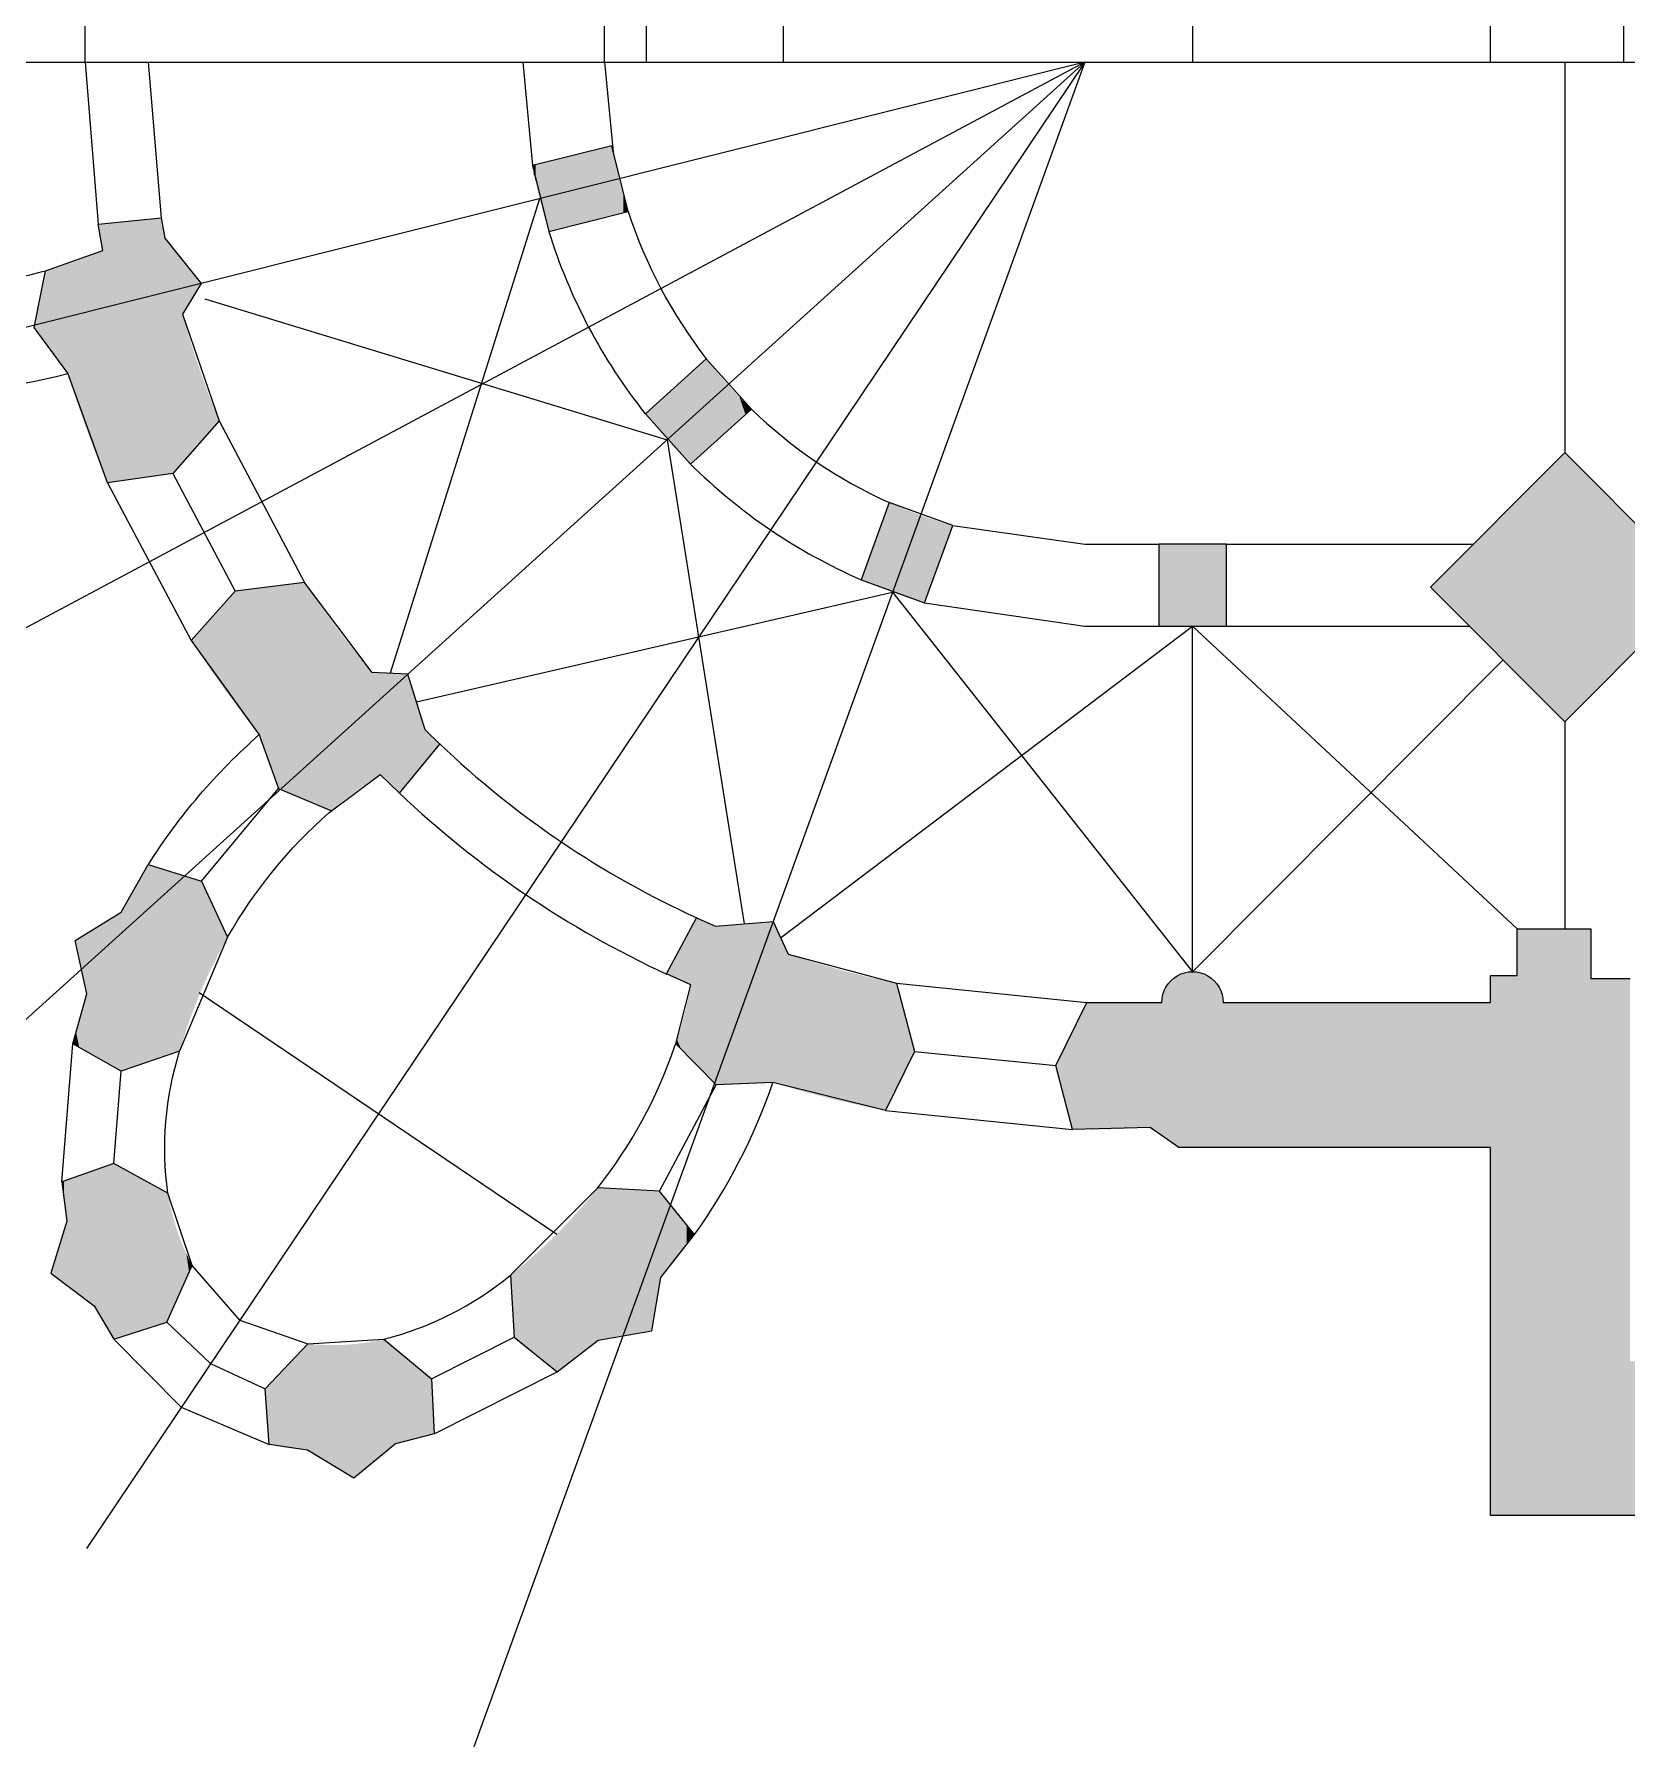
# Model space of a CAD drawing. Extents: x 3 to 54, y -275 to -27.
# Drawn here: x 13.47 to 26.78, y -174.84 to -160.53 of the extents above; entities that cross this region are included whole.
import ezdxf

# ---------------------------------------------------------------- set-up
doc = ezdxf.new("R2010")
doc.units = 0
for name, color, linetype in [('BASE_PLAN', 7, 'CONTINUOUS'), ('ELEVATIONS', 7, 'CONTINUOUS'), ('LINE_OF_SYMMETRY', 7, 'CONTINUOUS'), ('VAULT_LINES', 7, 'CONTINUOUS')]:
    doc.layers.add(name, color=color, linetype=linetype)

# ---------------------------------------------------------------- blocks, each defined once
blk = doc.blocks.new('*U48')
at = {"layer": 'BASE_PLAN', "linetype": 'CONTINUOUS'}
for points in [[(22.873, -165.478), (22.873, -165.478), (22.873, -164.792)], [(22.873, -165.478), (22.873, -164.792), (23.438, -165.478)], [(23.438, -165.478), (22.873, -164.792), (23.438, -164.792)], [(23.438, -165.478), (23.438, -164.792), (23.438, -164.792)]]:
    blk.add_solid(points, dxfattribs=at)
blk = doc.blocks.new('*U49')
at = {"layer": 'BASE_PLAN', "linetype": 'CONTINUOUS'}
for points in [[(20.62, -165.183), (20.516, -164.73), (20.62, -164.443)], [(20.62, -165.183), (20.62, -164.443), (20.648, -165.194)], [(20.648, -165.194), (20.62, -164.443), (20.648, -164.455)], [(20.648, -165.194), (20.648, -164.455), (20.685, -165.207)], [(20.685, -165.207), (20.648, -164.455), (20.685, -164.471)], [(20.685, -165.207), (20.685, -164.471), (20.75, -165.23)], [(20.75, -165.23), (20.685, -164.471), (20.75, -164.498)], [(20.75, -165.23), (20.75, -164.498), (20.782, -165.241)], [(20.782, -165.241), (20.75, -164.498), (20.782, -164.511)], [(20.782, -165.241), (20.782, -164.511), (20.816, -165.251)], [(20.816, -165.251), (20.782, -164.511), (20.816, -164.524)], [(20.816, -165.251), (20.816, -164.524), (20.882, -165.272)], [(20.882, -165.272), (20.816, -164.524), (20.882, -164.549)], [(20.882, -165.272), (20.882, -164.549), (20.916, -165.283)], [(20.916, -165.283), (20.882, -164.549), (20.916, -164.561)], [(20.916, -165.283), (20.916, -164.561), (20.949, -165.194)], [(20.949, -165.194), (20.916, -164.561), (20.949, -164.573)], [(20.949, -165.194), (20.949, -164.573), (21.016, -165.009)], [(21.016, -165.009), (20.949, -164.573), (21.016, -164.595)], [(21.016, -165.009), (21.016, -164.595), (21.083, -164.823)], [(21.083, -164.823), (21.016, -164.595), (21.083, -164.616)], [(21.083, -164.823), (21.083, -164.616), (21.151, -164.637)], [(20.516, -165.144), (20.386, -165.089), (20.516, -164.73)], [(20.516, -165.144), (20.516, -164.73), (20.62, -165.183)]]:
    blk.add_solid(points, dxfattribs=at)
blk = doc.blocks.new('*U50')
at = {"layer": 'BASE_PLAN', "linetype": 'CONTINUOUS'}
for points in [[(19.091, -164.005), (18.96, -163.361), (19.091, -163.242)], [(19.091, -164.005), (19.091, -163.242), (19.135, -163.965)], [(19.135, -163.965), (19.091, -163.242), (19.135, -163.298)], [(18.96, -164.124), (18.861, -163.451), (18.96, -163.361)], [(18.96, -164.124), (18.96, -163.361), (19.091, -164.005)], [(19.135, -163.965), (19.135, -163.298), (19.18, -163.925)], [(19.18, -163.925), (19.135, -163.298), (19.18, -163.353)], [(19.18, -163.925), (19.18, -163.353), (19.226, -163.883)], [(19.226, -163.883), (19.18, -163.353), (19.226, -163.406)], [(19.226, -163.883), (19.226, -163.406), (19.273, -163.841)], [(19.273, -163.841), (19.226, -163.406), (19.273, -163.46)], [(18.765, -163.919), (18.672, -163.622), (18.765, -163.538)], [(18.861, -164.023), (18.765, -163.538), (18.861, -163.451)], [(18.765, -163.919), (18.765, -163.538), (18.861, -164.023)], [(18.861, -164.023), (18.861, -163.451), (18.96, -164.124)], [(19.273, -163.841), (19.273, -163.46), (19.321, -163.798)], [(19.321, -163.798), (19.273, -163.46), (19.321, -163.512)], [(19.321, -163.798), (19.321, -163.512), (19.369, -163.754)], [(19.369, -163.754), (19.321, -163.512), (19.369, -163.563)], [(18.672, -163.812), (18.582, -163.703), (18.672, -163.622)], [(18.672, -163.812), (18.672, -163.622), (18.765, -163.919)], [(19.369, -163.754), (19.369, -163.563), (19.419, -163.709)], [(19.419, -163.709), (19.369, -163.563), (19.419, -163.614)], [(19.419, -163.709), (19.419, -163.614), (19.469, -163.663)]]:
    blk.add_solid(points, dxfattribs=at)
blk = doc.blocks.new('*U51')
at = {"layer": 'BASE_PLAN', "linetype": 'CONTINUOUS'}
for points in [[(18.303, -162.046), (17.775, -161.594), (18.303, -161.462)], [(18.303, -162.046), (18.303, -161.462), (18.316, -162.043)], [(18.316, -162.043), (18.303, -161.462), (18.316, -161.532)], [(18.316, -162.043), (18.316, -161.532), (18.33, -162.039)], [(18.33, -162.039), (18.316, -161.532), (18.33, -161.601)], [(17.666, -161.767), (17.638, -161.628), (17.666, -161.621)], [(17.698, -161.905), (17.666, -161.621), (17.698, -161.613)], [(17.666, -161.767), (17.666, -161.621), (17.698, -161.905)], [(17.734, -162.042), (17.698, -161.613), (17.734, -161.604)], [(17.698, -161.905), (17.698, -161.613), (17.734, -162.042)], [(17.775, -162.178), (17.734, -161.604), (17.775, -161.594)], [(17.734, -162.042), (17.734, -161.604), (17.775, -162.178)], [(17.775, -162.178), (17.775, -161.594), (18.303, -162.046)], [(18.33, -162.039), (18.33, -161.601), (18.345, -162.035)], [(18.345, -162.035), (18.33, -161.601), (18.345, -161.67)], [(18.345, -162.035), (18.345, -161.67), (18.362, -162.031)], [(18.362, -162.031), (18.345, -161.67), (18.362, -161.739)], [(18.362, -162.031), (18.362, -161.739), (18.379, -162.027)], [(18.379, -162.027), (18.362, -161.739), (18.379, -161.808)], [(18.379, -162.027), (18.379, -161.808), (18.398, -162.022)], [(18.398, -162.022), (18.379, -161.808), (18.398, -161.876)], [(18.398, -162.022), (18.398, -161.876), (18.418, -162.017)], [(18.418, -162.017), (18.398, -161.876), (18.418, -161.944)], [(18.418, -162.017), (18.418, -161.944), (18.439, -162.012)]]:
    blk.add_solid(points, dxfattribs=at)
blk = doc.blocks.new('*U52')
at = {"layer": 'BASE_PLAN', "linetype": 'CONTINUOUS'}
for points in [[(26.266, -166.276), (25.145, -165.151), (26.266, -164.026)], [(26.266, -166.276), (26.266, -164.026), (27.386, -165.151)]]:
    blk.add_solid(points, dxfattribs=at)
blk = doc.blocks.new('*U60')
at = {"layer": 'BASE_PLAN', "linetype": 'CONTINUOUS'}
for points in [[(25.868, -168.395), (25.868, -168.005), (26.484, -172.908)], [(26.484, -168.42), (25.868, -168.005), (26.484, -168.005)], [(26.484, -172.908), (25.868, -168.005), (26.484, -168.42)], [(22.989, -169.796), (22.984, -168.43), (22.989, -168.426)], [(22.994, -169.8), (22.989, -168.426), (22.994, -168.422)], [(22.989, -169.796), (22.989, -168.426), (22.994, -169.8)], [(22.999, -169.803), (22.994, -168.422), (22.999, -168.418)], [(22.994, -169.8), (22.994, -168.422), (22.999, -169.803)], [(23.004, -169.807), (22.999, -168.418), (23.004, -168.414)], [(22.999, -169.803), (22.999, -168.418), (23.004, -169.807)], [(23.01, -169.811), (23.004, -168.414), (23.01, -168.41)], [(23.004, -169.807), (23.004, -168.414), (23.01, -169.811)], [(23.015, -169.815), (23.01, -168.41), (23.015, -168.406)], [(23.01, -169.811), (23.01, -168.41), (23.015, -169.815)], [(23.021, -169.818), (23.015, -168.406), (23.021, -168.403)], [(23.015, -169.815), (23.015, -168.406), (23.021, -169.818)], [(23.026, -169.822), (23.021, -168.403), (23.026, -168.399)], [(23.021, -169.818), (23.021, -168.403), (23.026, -169.822)], [(23.032, -169.826), (23.026, -168.399), (23.032, -168.396)], [(23.026, -169.822), (23.026, -168.399), (23.032, -169.826)], [(23.038, -169.83), (23.032, -168.396), (23.038, -168.393)], [(23.032, -169.826), (23.032, -168.396), (23.038, -169.83)], [(23.04, -169.832), (23.038, -168.393), (23.04, -168.392)], [(23.038, -169.83), (23.038, -168.393), (23.04, -169.832)], [(23.044, -169.832), (23.04, -168.392), (23.044, -168.39)], [(23.04, -169.832), (23.04, -168.392), (23.044, -169.832)], [(23.049, -169.832), (23.044, -168.39), (23.049, -168.387)], [(23.044, -169.832), (23.044, -168.39), (23.049, -169.832)], [(23.055, -169.832), (23.049, -168.387), (23.055, -168.385)], [(23.049, -169.832), (23.049, -168.387), (23.055, -169.832)], [(23.061, -169.832), (23.055, -168.385), (23.061, -168.382)], [(23.055, -169.832), (23.055, -168.385), (23.061, -169.832)], [(23.067, -169.832), (23.061, -168.382), (23.067, -168.38)], [(23.061, -169.832), (23.061, -168.382), (23.067, -169.832)], [(23.073, -169.832), (23.067, -168.38), (23.073, -168.378)], [(23.067, -169.832), (23.067, -168.38), (23.073, -169.832)], [(23.079, -169.832), (23.073, -168.378), (23.079, -168.376)], [(23.073, -169.832), (23.073, -168.378), (23.079, -169.832)], [(23.085, -169.832), (23.079, -168.376), (23.085, -168.374)], [(23.079, -169.832), (23.079, -168.376), (23.085, -169.832)], [(23.091, -169.832), (23.085, -168.374), (23.091, -168.372)], [(23.085, -169.832), (23.085, -168.374), (23.091, -169.832)], [(23.097, -169.832), (23.091, -168.372), (23.097, -168.371)], [(23.091, -169.832), (23.091, -168.372), (23.097, -169.832)], [(23.103, -169.832), (23.097, -168.371), (23.103, -168.37)], [(23.097, -169.832), (23.097, -168.371), (23.103, -169.832)], [(23.109, -169.832), (23.103, -168.37), (23.109, -168.368)], [(23.103, -169.832), (23.103, -168.37), (23.109, -169.832)], [(23.115, -169.832), (23.109, -168.368), (23.115, -168.367)], [(23.109, -169.832), (23.109, -168.368), (23.115, -169.832)], [(23.115, -169.832), (23.115, -168.367), (23.121, -169.832)], [(23.121, -169.832), (23.115, -168.367), (23.121, -168.367)], [(23.127, -169.832), (23.121, -168.367), (23.127, -168.366)], [(23.121, -169.832), (23.121, -168.367), (23.127, -169.832)], [(23.132, -169.832), (23.127, -168.366), (23.132, -168.365)], [(23.127, -169.832), (23.127, -168.366), (23.132, -169.832)], [(23.132, -169.832), (23.132, -168.365), (23.138, -169.832)], [(23.138, -169.832), (23.132, -168.365), (23.138, -168.365)], [(23.144, -169.832), (23.138, -168.365), (23.144, -168.364)], [(23.138, -169.832), (23.138, -168.365), (23.144, -169.832)], [(23.144, -169.832), (23.144, -168.364), (23.15, -169.832)], [(23.15, -169.832), (23.144, -168.364), (23.15, -168.364)], [(23.15, -169.832), (23.15, -168.364), (23.155, -169.832)], [(23.155, -169.832), (23.15, -168.364), (23.155, -168.364)], [(23.155, -169.832), (23.155, -168.364), (23.161, -169.832)], [(23.161, -169.832), (23.155, -168.364), (23.161, -168.364)], [(23.161, -169.832), (23.161, -168.364), (23.167, -169.832)], [(23.167, -169.832), (23.161, -168.364), (23.167, -168.364)], [(23.167, -169.832), (23.167, -168.364), (23.173, -169.832)], [(23.173, -169.832), (23.167, -168.364), (23.173, -168.365)], [(23.173, -169.832), (23.173, -168.365), (23.178, -169.832)], [(23.178, -169.832), (23.173, -168.365), (23.178, -168.365)], [(23.178, -169.832), (23.178, -168.365), (23.184, -169.832)], [(23.184, -169.832), (23.178, -168.365), (23.184, -168.366)], [(23.184, -169.832), (23.184, -168.366), (23.19, -169.832)], [(23.19, -169.832), (23.184, -168.366), (23.19, -168.367)], [(23.19, -169.832), (23.19, -168.367), (23.196, -169.832)], [(23.196, -169.832), (23.19, -168.367), (23.196, -168.367)], [(23.196, -169.832), (23.196, -168.367), (23.202, -169.832)], [(23.202, -169.832), (23.196, -168.367), (23.202, -168.368)], [(23.202, -169.832), (23.202, -168.368), (23.208, -169.832)], [(23.208, -169.832), (23.202, -168.368), (23.208, -168.37)], [(23.208, -169.832), (23.208, -168.37), (23.214, -169.832)], [(23.214, -169.832), (23.208, -168.37), (23.214, -168.371)], [(23.214, -169.832), (23.214, -168.371), (23.22, -169.832)], [(23.22, -169.832), (23.214, -168.371), (23.22, -168.372)], [(23.22, -169.832), (23.22, -168.372), (23.226, -169.832)], [(23.226, -169.832), (23.22, -168.372), (23.226, -168.374)], [(23.226, -169.832), (23.226, -168.374), (23.232, -169.832)], [(23.232, -169.832), (23.226, -168.374), (23.232, -168.376)], [(23.232, -169.832), (23.232, -168.376), (23.238, -169.832)], [(23.238, -169.832), (23.232, -168.376), (23.238, -168.378)], [(23.238, -169.832), (23.238, -168.378), (23.244, -169.832)], [(23.244, -169.832), (23.238, -168.378), (23.244, -168.38)], [(23.244, -169.832), (23.244, -168.38), (23.25, -169.832)], [(23.25, -169.832), (23.244, -168.38), (23.25, -168.382)], [(23.25, -169.832), (23.25, -168.382), (23.256, -169.832)], [(23.256, -169.832), (23.25, -168.382), (23.256, -168.385)], [(23.256, -169.832), (23.256, -168.385), (23.262, -169.832)], [(23.262, -169.832), (23.256, -168.385), (23.262, -168.387)], [(23.262, -169.832), (23.262, -168.387), (23.267, -169.832)], [(23.267, -169.832), (23.262, -168.387), (23.267, -168.39)], [(23.267, -169.832), (23.267, -168.39), (23.273, -169.832)], [(23.273, -169.832), (23.267, -168.39), (23.273, -168.393)], [(23.273, -169.832), (23.273, -168.393), (23.279, -169.832)], [(23.279, -169.832), (23.273, -168.393), (23.279, -168.396)], [(23.279, -169.832), (23.279, -168.396), (23.285, -169.832)], [(23.285, -169.832), (23.279, -168.396), (23.285, -168.399)], [(23.285, -169.832), (23.285, -168.399), (23.29, -169.832)], [(23.29, -169.832), (23.285, -168.399), (23.29, -168.403)], [(23.29, -169.832), (23.29, -168.403), (23.296, -169.832)], [(23.296, -169.832), (23.29, -168.403), (23.296, -168.406)], [(23.296, -169.832), (23.296, -168.406), (23.301, -169.832)], [(23.301, -169.832), (23.296, -168.406), (23.301, -168.41)], [(23.301, -169.832), (23.301, -168.41), (23.306, -169.832)], [(23.306, -169.832), (23.301, -168.41), (23.306, -168.414)], [(23.306, -169.832), (23.306, -168.414), (23.312, -169.832)], [(23.312, -169.832), (23.306, -168.414), (23.312, -168.418)], [(23.312, -169.832), (23.312, -168.418), (23.317, -169.832)], [(23.317, -169.832), (23.312, -168.418), (23.317, -168.422)], [(23.317, -169.832), (23.317, -168.422), (23.322, -169.832)], [(23.322, -169.832), (23.317, -168.422), (23.322, -168.426)], [(23.322, -169.832), (23.322, -168.426), (23.327, -169.832)], [(23.327, -169.832), (23.322, -168.426), (23.327, -168.43)], [(25.645, -168.621), (25.645, -168.395), (25.647, -169.832)], [(25.647, -169.832), (25.645, -168.395), (25.647, -168.395)], [(25.647, -169.832), (25.647, -168.395), (25.868, -172.908)], [(25.868, -172.908), (25.647, -168.395), (25.868, -168.395)], [(25.868, -172.908), (25.868, -168.395), (26.484, -172.908)], [(26.484, -172.908), (26.484, -168.42), (26.812, -172.908)], [(26.812, -171.619), (26.484, -168.42), (26.812, -168.42)], [(26.812, -172.908), (26.484, -168.42), (26.812, -171.619)], [(22.905, -169.738), (22.904, -168.575), (22.905, -168.569)], [(22.906, -169.739), (22.905, -168.569), (22.906, -168.563)], [(22.905, -169.738), (22.905, -168.569), (22.906, -169.739)], [(22.908, -169.74), (22.906, -168.563), (22.908, -168.557)], [(22.906, -169.739), (22.906, -168.563), (22.908, -169.74)], [(22.909, -169.741), (22.908, -168.557), (22.909, -168.551)], [(22.908, -169.74), (22.908, -168.557), (22.909, -169.741)], [(22.911, -169.742), (22.909, -168.551), (22.911, -168.545)], [(22.909, -169.741), (22.909, -168.551), (22.911, -169.742)], [(22.913, -169.743), (22.911, -168.545), (22.913, -168.539)], [(22.911, -169.742), (22.911, -168.545), (22.913, -169.743)], [(22.915, -169.745), (22.913, -168.539), (22.915, -168.533)], [(22.913, -169.743), (22.913, -168.539), (22.915, -169.745)], [(22.917, -169.746), (22.915, -168.533), (22.917, -168.527)], [(22.915, -169.745), (22.915, -168.533), (22.917, -169.746)], [(22.92, -169.748), (22.917, -168.527), (22.92, -168.521)], [(22.917, -169.746), (22.917, -168.527), (22.92, -169.748)], [(22.922, -169.75), (22.92, -168.521), (22.922, -168.515)], [(22.92, -169.748), (22.92, -168.521), (22.922, -169.75)], [(22.925, -169.752), (22.922, -168.515), (22.925, -168.509)], [(22.922, -169.75), (22.922, -168.515), (22.925, -169.752)], [(22.928, -169.754), (22.925, -168.509), (22.928, -168.503)], [(22.925, -169.752), (22.925, -168.509), (22.928, -169.754)], [(22.931, -169.756), (22.928, -168.503), (22.931, -168.497)], [(22.928, -169.754), (22.928, -168.503), (22.931, -169.756)], [(22.934, -169.758), (22.931, -168.497), (22.934, -168.492)], [(22.931, -169.756), (22.931, -168.497), (22.934, -169.758)], [(22.938, -169.761), (22.934, -168.492), (22.938, -168.486)], [(22.934, -169.758), (22.934, -168.492), (22.938, -169.761)], [(22.941, -169.763), (22.938, -168.486), (22.941, -168.481)], [(22.938, -169.761), (22.938, -168.486), (22.941, -169.763)], [(22.945, -169.766), (22.941, -168.481), (22.945, -168.475)], [(22.941, -169.763), (22.941, -168.481), (22.945, -169.766)], [(22.948, -169.768), (22.945, -168.475), (22.948, -168.47)], [(22.945, -169.766), (22.945, -168.475), (22.948, -169.768)], [(22.952, -169.771), (22.948, -168.47), (22.952, -168.464)], [(22.948, -169.768), (22.948, -168.47), (22.952, -169.771)], [(22.957, -169.774), (22.952, -168.464), (22.957, -168.459)], [(22.952, -169.771), (22.952, -168.464), (22.957, -169.774)], [(22.961, -169.777), (22.957, -168.459), (22.961, -168.454)], [(22.957, -169.774), (22.957, -168.459), (22.961, -169.777)], [(22.965, -169.78), (22.961, -168.454), (22.965, -168.449)], [(22.961, -169.777), (22.961, -168.454), (22.965, -169.78)], [(22.97, -169.783), (22.965, -168.449), (22.97, -168.444)], [(22.965, -169.78), (22.965, -168.449), (22.97, -169.783)], [(22.974, -169.786), (22.97, -168.444), (22.974, -168.439)], [(22.97, -169.783), (22.97, -168.444), (22.974, -169.786)], [(22.979, -169.789), (22.974, -168.439), (22.979, -168.435)], [(22.974, -169.786), (22.974, -168.439), (22.979, -169.789)], [(22.984, -169.793), (22.979, -168.435), (22.984, -168.43)], [(22.979, -169.789), (22.979, -168.435), (22.984, -169.793)], [(22.984, -169.793), (22.984, -168.43), (22.989, -169.796)], [(23.327, -169.832), (23.327, -168.43), (23.332, -169.832)], [(23.332, -169.832), (23.327, -168.43), (23.332, -168.435)], [(23.332, -169.832), (23.332, -168.435), (23.337, -169.832)], [(23.337, -169.832), (23.332, -168.435), (23.337, -168.439)], [(23.337, -169.832), (23.337, -168.439), (23.341, -169.832)], [(23.341, -169.832), (23.337, -168.439), (23.341, -168.444)], [(23.341, -169.832), (23.341, -168.444), (23.346, -169.832)], [(23.346, -169.832), (23.341, -168.444), (23.346, -168.449)], [(23.346, -169.832), (23.346, -168.449), (23.35, -169.832)], [(23.35, -169.832), (23.346, -168.449), (23.35, -168.454)], [(23.35, -169.832), (23.35, -168.454), (23.354, -169.832)], [(23.354, -169.832), (23.35, -168.454), (23.354, -168.459)], [(23.354, -169.832), (23.354, -168.459), (23.358, -169.832)], [(23.358, -169.832), (23.354, -168.459), (23.358, -168.464)], [(23.358, -169.832), (23.358, -168.464), (23.362, -169.832)], [(23.362, -169.832), (23.358, -168.464), (23.362, -168.47)], [(23.362, -169.832), (23.362, -168.47), (23.366, -169.832)], [(23.366, -169.832), (23.362, -168.47), (23.366, -168.475)], [(23.366, -169.832), (23.366, -168.475), (23.37, -169.832)], [(23.37, -169.832), (23.366, -168.475), (23.37, -168.481)], [(23.37, -169.832), (23.37, -168.481), (23.373, -169.832)], [(23.373, -169.832), (23.37, -168.481), (23.373, -168.486)], [(23.373, -169.832), (23.373, -168.486), (23.377, -169.832)], [(23.377, -169.832), (23.373, -168.486), (23.377, -168.492)], [(23.377, -169.832), (23.377, -168.492), (23.38, -169.832)], [(23.38, -169.832), (23.377, -168.492), (23.38, -168.497)], [(23.38, -169.832), (23.38, -168.497), (23.383, -169.832)], [(23.383, -169.832), (23.38, -168.497), (23.383, -168.503)], [(23.383, -169.832), (23.383, -168.503), (23.386, -169.832)], [(23.386, -169.832), (23.383, -168.503), (23.386, -168.509)], [(23.386, -169.832), (23.386, -168.509), (23.389, -169.832)], [(23.389, -169.832), (23.386, -168.509), (23.389, -168.515)], [(23.389, -169.832), (23.389, -168.515), (23.391, -169.832)], [(23.391, -169.832), (23.389, -168.515), (23.391, -168.521)], [(23.391, -169.832), (23.391, -168.521), (23.394, -169.832)], [(23.394, -169.832), (23.391, -168.521), (23.394, -168.527)], [(23.394, -169.832), (23.394, -168.527), (23.396, -169.832)], [(23.396, -169.832), (23.394, -168.527), (23.396, -168.533)], [(23.396, -169.832), (23.396, -168.533), (23.398, -169.832)], [(23.398, -169.832), (23.396, -168.533), (23.398, -168.539)], [(23.398, -169.832), (23.398, -168.539), (23.4, -169.832)], [(23.4, -169.832), (23.398, -168.539), (23.4, -168.545)], [(23.4, -169.832), (23.4, -168.545), (23.402, -169.832)], [(23.402, -169.832), (23.4, -168.545), (23.402, -168.551)], [(23.402, -169.832), (23.402, -168.551), (23.403, -169.832)], [(23.403, -169.832), (23.402, -168.551), (23.403, -168.557)], [(23.403, -169.832), (23.403, -168.557), (23.405, -169.832)], [(23.405, -169.832), (23.403, -168.557), (23.405, -168.563)], [(23.405, -169.832), (23.405, -168.563), (23.406, -169.832)], [(23.406, -169.832), (23.405, -168.563), (23.406, -168.569)], [(23.406, -169.832), (23.406, -168.569), (23.407, -169.832)], [(23.407, -169.832), (23.406, -168.569), (23.407, -168.575)], [(22.271, -169.682), (22.152, -168.864), (22.271, -168.621)], [(22.271, -169.682), (22.271, -168.621), (22.314, -169.683)], [(22.314, -169.683), (22.271, -168.621), (22.314, -168.621)], [(22.314, -169.683), (22.314, -168.621), (22.477, -169.68)], [(22.477, -169.68), (22.314, -168.621), (22.477, -168.621)], [(22.477, -169.68), (22.477, -168.621), (22.639, -169.674)], [(22.639, -169.674), (22.477, -168.621), (22.639, -168.621)], [(22.639, -169.674), (22.639, -168.621), (22.801, -169.666)], [(22.801, -169.666), (22.639, -168.621), (22.801, -168.621)], [(22.801, -169.666), (22.801, -168.621), (22.899, -169.734)], [(22.899, -169.734), (22.801, -168.621), (22.899, -168.621)], [(22.9, -169.734), (22.899, -168.616), (22.9, -168.61)], [(22.899, -169.734), (22.899, -168.621), (22.899, -168.616)], [(22.899, -169.734), (22.899, -168.616), (22.9, -169.734)], [(22.899, -169.734), (22.899, -168.621), (22.899, -169.734)], [(22.901, -169.735), (22.9, -168.598), (22.901, -168.592)], [(22.9, -169.735), (22.9, -168.604), (22.9, -168.598)], [(22.9, -169.735), (22.9, -168.598), (22.901, -169.735)], [(22.9, -169.734), (22.9, -168.61), (22.9, -168.604)], [(22.9, -169.734), (22.9, -168.604), (22.9, -169.735)], [(22.9, -169.734), (22.9, -168.61), (22.9, -169.734)], [(22.902, -169.736), (22.901, -168.592), (22.902, -168.586)], [(22.901, -169.735), (22.901, -168.592), (22.902, -169.736)], [(22.903, -169.736), (22.902, -168.586), (22.903, -168.58)], [(22.902, -169.736), (22.902, -168.586), (22.903, -169.736)], [(22.904, -169.737), (22.903, -168.58), (22.904, -168.575)], [(22.903, -169.736), (22.903, -168.58), (22.904, -169.737)], [(22.904, -169.737), (22.904, -168.575), (22.905, -169.738)], [(23.407, -169.832), (23.407, -168.575), (23.408, -169.832)], [(23.408, -169.832), (23.407, -168.575), (23.408, -168.58)], [(23.408, -169.832), (23.408, -168.58), (23.409, -169.832)], [(23.409, -169.832), (23.408, -168.58), (23.409, -168.586)], [(23.409, -169.832), (23.409, -168.586), (23.41, -169.832)], [(23.41, -169.832), (23.409, -168.586), (23.41, -168.592)], [(23.41, -169.832), (23.41, -168.592), (23.411, -169.832)], [(23.411, -169.832), (23.41, -168.592), (23.411, -168.598)], [(23.411, -169.832), (23.411, -168.598), (23.411, -169.832)], [(23.411, -169.832), (23.411, -168.598), (23.411, -168.604)], [(23.411, -169.832), (23.411, -168.604), (23.411, -169.832)], [(23.411, -169.832), (23.411, -168.604), (23.411, -168.61)], [(23.411, -169.832), (23.411, -168.61), (23.412, -169.832)], [(23.412, -169.832), (23.411, -168.61), (23.412, -168.616)], [(23.412, -169.832), (23.412, -168.616), (23.412, -169.832)], [(23.412, -169.832), (23.412, -168.616), (23.412, -168.621)], [(23.412, -169.832), (23.412, -168.621), (25.645, -169.832)], [(25.645, -169.832), (23.412, -168.621), (25.645, -168.621)], [(25.645, -169.832), (25.645, -168.621), (25.647, -169.832)], [(22.152, -169.682), (22.013, -169.149), (22.152, -168.864)], [(22.152, -169.682), (22.152, -168.864), (22.271, -169.682)], [(25.647, -172.908), (25.647, -169.832), (25.868, -172.908)], [(26.812, -172.908), (26.812, -171.619), (26.868, -172.908)], [(26.868, -172.649), (26.812, -171.619), (26.868, -171.619)], [(26.868, -172.908), (26.812, -171.619), (26.868, -172.649)], [(26.868, -172.649), (26.868, -171.619), (27.542, -172.649)], [(27.542, -172.649), (26.868, -171.619), (27.542, -171.619)], [(27.542, -172.649), (27.542, -171.619), (27.754, -172.134)]]:
    blk.add_solid(points, dxfattribs=at)
blk = doc.blocks.new('*U61')
at = {"layer": 'BASE_PLAN', "linetype": 'CONTINUOUS'}
for points in [[(15.676, -172.354), (15.595, -171.649), (15.676, -171.563)], [(15.758, -172.361), (15.676, -171.563), (15.758, -171.477)], [(15.676, -172.354), (15.676, -171.563), (15.758, -172.361)], [(15.762, -172.363), (15.758, -171.477), (15.762, -171.473)], [(15.758, -172.361), (15.758, -171.477), (15.762, -172.363)], [(15.762, -172.363), (15.762, -171.473), (15.818, -172.397)], [(15.818, -172.397), (15.762, -171.473), (15.818, -171.479)], [(15.818, -172.397), (15.818, -171.479), (15.874, -172.432)], [(15.874, -172.432), (15.818, -171.479), (15.874, -171.482)], [(15.874, -172.432), (15.874, -171.482), (15.93, -172.466)], [(15.93, -172.466), (15.874, -171.482), (15.93, -171.484)], [(15.93, -172.466), (15.93, -171.484), (15.987, -172.5)], [(15.987, -172.5), (15.93, -171.484), (15.987, -171.485)], [(16.043, -172.534), (15.987, -171.485), (16.043, -171.483)], [(15.987, -172.5), (15.987, -171.485), (16.043, -172.534)], [(16.1, -172.569), (16.043, -171.483), (16.1, -171.48)], [(16.043, -172.534), (16.043, -171.483), (16.1, -172.569)], [(16.147, -172.597), (16.1, -171.48), (16.147, -171.476)], [(16.1, -172.569), (16.1, -171.48), (16.147, -172.597)], [(16.156, -172.59), (16.147, -171.476), (16.156, -171.475)], [(16.147, -172.597), (16.147, -171.476), (16.156, -172.59)], [(16.212, -172.544), (16.156, -171.475), (16.212, -171.469)], [(16.156, -172.59), (16.156, -171.475), (16.212, -172.544)], [(16.258, -172.505), (16.212, -171.469), (16.258, -171.462)], [(16.212, -172.544), (16.212, -171.469), (16.258, -172.505)], [(16.304, -172.467), (16.258, -171.462), (16.304, -171.454)], [(16.258, -172.505), (16.258, -171.462), (16.304, -172.467)], [(16.35, -172.429), (16.304, -171.454), (16.35, -171.446)], [(16.304, -172.467), (16.304, -171.454), (16.35, -172.429)], [(16.396, -172.391), (16.35, -171.446), (16.396, -171.436)], [(16.35, -172.429), (16.35, -171.446), (16.396, -172.391)], [(16.396, -172.391), (16.396, -171.436), (16.494, -172.31)], [(16.494, -172.31), (16.396, -171.436), (16.494, -171.517)], [(16.494, -172.31), (16.494, -171.517), (16.575, -172.292)], [(16.575, -172.292), (16.494, -171.517), (16.575, -171.584)], [(15.555, -172.338), (15.516, -171.732), (15.555, -171.691)], [(15.595, -172.344), (15.555, -171.691), (15.595, -171.649)], [(15.555, -172.338), (15.555, -171.691), (15.595, -172.344)], [(15.595, -172.344), (15.595, -171.649), (15.676, -172.354)], [(16.575, -172.292), (16.575, -171.584), (16.655, -172.272)], [(16.655, -172.272), (16.575, -171.584), (16.655, -171.65)], [(16.655, -172.272), (16.655, -171.65), (16.736, -172.25)], [(16.736, -172.25), (16.655, -171.65), (16.736, -171.717)], [(16.736, -172.25), (16.736, -171.717), (16.794, -172.232)], [(16.794, -172.232), (16.736, -171.717), (16.794, -171.765)], [(15.438, -172.316), (15.405, -171.849), (15.438, -171.815)], [(15.476, -172.324), (15.438, -171.815), (15.476, -171.774)], [(15.438, -172.316), (15.438, -171.815), (15.476, -172.324)], [(15.516, -172.331), (15.476, -171.774), (15.516, -171.732)], [(15.476, -172.324), (15.476, -171.774), (15.516, -172.331)], [(15.516, -172.331), (15.516, -171.732), (15.555, -172.338)], [(16.794, -172.232), (16.794, -171.765), (16.817, -172.226)]]:
    blk.add_solid(points, dxfattribs=at)
blk = doc.blocks.new('*U62')
at = {"layer": 'BASE_PLAN', "linetype": 'CONTINUOUS'}
for points in [[(18.105, -171.512), (18.045, -170.339), (18.105, -170.268)], [(18.116, -171.503), (18.105, -170.268), (18.116, -170.256)], [(18.105, -171.512), (18.105, -170.268), (18.116, -171.503)], [(18.184, -171.446), (18.116, -170.256), (18.184, -170.171)], [(18.116, -171.503), (18.116, -170.256), (18.184, -171.446)], [(18.184, -171.446), (18.184, -170.171), (18.188, -171.442)], [(18.188, -171.442), (18.184, -170.171), (18.188, -170.171)], [(18.188, -171.442), (18.188, -170.171), (18.636, -171.365)], [(18.636, -171.365), (18.188, -170.171), (18.636, -170.195)], [(18.636, -171.365), (18.636, -170.195), (18.699, -170.996)], [(18.699, -170.996), (18.636, -170.195), (18.699, -170.199)], [(18.699, -170.996), (18.699, -170.199), (18.712, -170.919)], [(18.712, -170.919), (18.699, -170.199), (18.712, -170.215)], [(18.712, -170.919), (18.712, -170.215), (18.786, -170.831)], [(18.786, -170.831), (18.712, -170.215), (18.786, -170.306)], [(17.973, -171.615), (17.933, -170.462), (17.973, -170.42)], [(18.02, -171.58), (17.973, -170.42), (18.02, -170.367)], [(17.973, -171.615), (17.973, -170.42), (18.02, -171.58)], [(18.045, -171.559), (18.02, -170.367), (18.045, -170.339)], [(18.02, -171.58), (18.02, -170.367), (18.045, -171.559)], [(18.045, -171.559), (18.045, -170.339), (18.105, -171.512)], [(18.786, -170.831), (18.786, -170.306), (18.858, -170.741)], [(18.858, -170.741), (18.786, -170.306), (18.858, -170.394)], [(18.858, -170.741), (18.858, -170.394), (18.927, -170.651)], [(18.927, -170.651), (18.858, -170.394), (18.927, -170.479)], [(17.845, -171.708), (17.822, -170.577), (17.845, -170.553)], [(17.898, -171.67), (17.845, -170.553), (17.898, -170.499)], [(17.845, -171.708), (17.845, -170.553), (17.898, -171.67)], [(17.933, -171.645), (17.898, -170.499), (17.933, -170.462)], [(17.898, -171.67), (17.898, -170.499), (17.933, -171.645)], [(17.933, -171.645), (17.933, -170.462), (17.973, -171.615)], [(18.927, -170.651), (18.927, -170.479), (18.993, -170.56)], [(17.743, -171.626), (17.663, -170.726), (17.743, -170.653)], [(17.822, -171.69), (17.743, -170.653), (17.822, -170.577)], [(17.743, -171.626), (17.743, -170.653), (17.822, -171.69)], [(17.822, -171.69), (17.822, -170.577), (17.845, -171.708)], [(17.518, -171.443), (17.485, -170.876), (17.518, -170.85)], [(17.58, -171.494), (17.518, -170.85), (17.58, -170.798)], [(17.518, -171.443), (17.518, -170.85), (17.58, -171.494)], [(17.663, -171.561), (17.58, -170.798), (17.663, -170.726)], [(17.58, -171.494), (17.58, -170.798), (17.663, -171.561)], [(17.663, -171.561), (17.663, -170.726), (17.743, -171.626)], [(17.485, -171.417), (17.454, -170.901), (17.485, -170.876)], [(17.485, -171.417), (17.485, -170.876), (17.518, -171.443)]]:
    blk.add_solid(points, dxfattribs=at)
blk = doc.blocks.new('*U63')
at = {"layer": 'BASE_PLAN', "linetype": 'CONTINUOUS'}
for points in [[(19.011, -169.144), (18.963, -168.004), (19.011, -167.915)], [(19.011, -169.144), (19.011, -167.915), (19.168, -169.303)], [(19.168, -169.303), (19.011, -167.915), (19.168, -167.985)], [(19.174, -169.31), (19.168, -167.985), (19.174, -167.984)], [(19.168, -169.303), (19.168, -167.985), (19.174, -169.31)], [(19.649, -169.291), (19.174, -167.984), (19.649, -167.945)], [(19.174, -169.31), (19.174, -167.984), (19.649, -169.291)], [(19.649, -169.291), (19.649, -167.945), (19.651, -169.291)], [(19.651, -169.291), (19.649, -167.945), (19.651, -167.945)], [(19.651, -169.291), (19.651, -167.945), (19.775, -169.328)], [(19.775, -169.328), (19.651, -167.945), (19.775, -168.217)], [(18.963, -168.474), (18.759, -168.383), (18.963, -168.004)], [(18.963, -169.096), (18.963, -168.004), (19.011, -169.144)], [(19.775, -169.328), (19.775, -168.217), (19.881, -169.359)], [(19.881, -169.359), (19.775, -168.217), (19.881, -168.251)], [(19.881, -169.359), (19.881, -168.251), (19.999, -169.39)], [(19.999, -169.39), (19.881, -168.251), (19.999, -168.288)], [(19.999, -169.39), (19.999, -168.288), (20.116, -169.421)], [(20.116, -169.421), (19.999, -168.288), (20.116, -168.321)], [(20.116, -169.421), (20.116, -168.321), (20.225, -169.446)], [(20.225, -169.446), (20.116, -168.321), (20.225, -168.353)], [(20.225, -169.446), (20.225, -168.353), (20.352, -169.476)], [(20.352, -169.476), (20.225, -168.353), (20.352, -168.385)], [(20.352, -169.476), (20.352, -168.385), (20.453, -169.497)], [(20.453, -169.497), (20.352, -168.385), (20.453, -168.411)], [(20.453, -169.497), (20.453, -168.411), (20.589, -169.525)], [(20.589, -169.525), (20.453, -168.411), (20.589, -168.441)], [(18.952, -169.085), (18.94, -168.59), (18.952, -168.532)], [(18.963, -169.096), (18.952, -168.532), (18.963, -168.474)], [(18.952, -169.085), (18.952, -168.532), (18.963, -169.096)], [(20.589, -169.525), (20.589, -168.441), (20.682, -169.334)], [(20.682, -169.334), (20.589, -168.441), (20.682, -168.461)], [(20.682, -169.334), (20.682, -168.461), (20.831, -169.03)], [(18.913, -169.045), (18.882, -168.82), (18.913, -168.706)], [(18.94, -169.072), (18.913, -168.706), (18.94, -168.59)], [(18.913, -169.045), (18.913, -168.706), (18.94, -169.072)], [(18.94, -169.072), (18.94, -168.59), (18.952, -169.085)], [(18.882, -169.013), (18.847, -168.933), (18.882, -168.82)], [(18.882, -169.013), (18.882, -168.82), (18.913, -169.045)], [(18.847, -168.977), (18.836, -168.966), (18.847, -168.933)], [(18.847, -168.977), (18.847, -168.933), (18.882, -169.013)]]:
    blk.add_solid(points, dxfattribs=at)
blk = doc.blocks.new('*U64')
at = {"layer": 'BASE_PLAN', "linetype": 'CONTINUOUS'}
for points in [[(14.054, -171.3), (14.014, -170.011), (14.054, -169.997)], [(14.095, -171.369), (14.054, -169.997), (14.095, -169.983)], [(14.054, -171.3), (14.054, -169.997), (14.095, -171.369)], [(14.117, -171.403), (14.095, -169.983), (14.117, -169.975)], [(14.095, -171.369), (14.095, -169.983), (14.117, -171.403)], [(14.139, -171.436), (14.117, -169.975), (14.139, -169.968)], [(14.117, -171.403), (14.117, -169.975), (14.139, -171.436)], [(14.139, -171.436), (14.139, -169.968), (14.139, -171.436)], [(14.139, -171.436), (14.139, -169.968), (14.139, -169.968)], [(14.139, -171.436), (14.139, -169.968), (14.582, -171.292)], [(14.582, -171.292), (14.139, -169.968), (14.582, -170.209)], [(13.713, -170.203), (13.705, -170.119), (13.713, -170.116)], [(13.722, -170.287), (13.713, -170.116), (13.722, -170.113)], [(13.713, -170.203), (13.713, -170.116), (13.722, -170.287)], [(13.734, -170.369), (13.722, -170.113), (13.734, -170.109)], [(13.722, -170.287), (13.722, -170.113), (13.734, -170.369)], [(13.748, -170.45), (13.734, -170.109), (13.748, -170.104)], [(13.734, -170.369), (13.734, -170.109), (13.748, -170.45)], [(13.976, -171.155), (13.748, -170.104), (13.976, -170.024)], [(13.748, -170.983), (13.748, -170.104), (13.976, -171.155)], [(14.014, -171.229), (13.976, -170.024), (14.014, -170.011)], [(13.976, -171.155), (13.976, -170.024), (14.014, -171.229)], [(14.014, -171.229), (14.014, -170.011), (14.054, -171.3)], [(14.582, -171.292), (14.582, -170.209), (14.592, -171.269)], [(14.592, -171.269), (14.582, -170.209), (14.592, -170.215)], [(14.592, -171.269), (14.592, -170.215), (14.6, -171.251)], [(14.6, -171.251), (14.592, -170.215), (14.6, -170.261)], [(14.6, -171.251), (14.6, -170.261), (14.609, -171.231)], [(14.609, -171.231), (14.6, -170.261), (14.609, -170.307)], [(14.609, -171.231), (14.609, -170.307), (14.62, -171.208)], [(14.62, -171.208), (14.609, -170.307), (14.62, -170.353)], [(14.62, -171.208), (14.62, -170.353), (14.631, -171.183)], [(14.631, -171.183), (14.62, -170.353), (14.631, -170.398)], [(14.631, -171.183), (14.631, -170.398), (14.646, -171.15)], [(14.646, -171.15), (14.631, -170.398), (14.646, -170.453)], [(13.748, -170.983), (13.613, -170.882), (13.748, -170.45)], [(14.646, -171.15), (14.646, -170.453), (14.662, -171.113)], [(14.662, -171.113), (14.646, -170.453), (14.662, -170.507)], [(14.662, -171.113), (14.662, -170.507), (14.681, -171.073)], [(14.681, -171.073), (14.662, -170.507), (14.681, -170.56)], [(14.681, -171.073), (14.681, -170.56), (14.7, -171.029)], [(14.7, -171.029), (14.681, -170.56), (14.7, -170.614)], [(14.7, -171.029), (14.7, -170.614), (14.722, -170.982)], [(14.722, -170.982), (14.7, -170.614), (14.722, -170.666)], [(14.722, -170.982), (14.722, -170.666), (14.745, -170.931)], [(14.745, -170.931), (14.722, -170.666), (14.745, -170.718)], [(14.745, -170.931), (14.745, -170.718), (14.769, -170.877)], [(14.769, -170.877), (14.745, -170.718), (14.769, -170.769)], [(14.769, -170.877), (14.769, -170.769), (14.795, -170.819)]]:
    blk.add_solid(points, dxfattribs=at)
blk = doc.blocks.new('*U65')
at = {"layer": 'BASE_PLAN', "linetype": 'CONTINUOUS'}
for points in [[(14.369, -169.137), (14.311, -167.663), (14.369, -167.565)], [(14.428, -169.117), (14.369, -167.565), (14.428, -167.469)], [(14.369, -169.137), (14.369, -167.565), (14.428, -169.117)], [(14.428, -169.117), (14.428, -167.469), (14.69, -169.029)], [(14.69, -169.029), (14.428, -167.469), (14.69, -167.551)], [(14.69, -169.029), (14.69, -167.551), (14.713, -168.951)], [(14.713, -168.951), (14.69, -167.551), (14.713, -167.558)], [(14.713, -168.951), (14.713, -167.558), (14.738, -168.874)], [(14.738, -168.874), (14.713, -167.558), (14.738, -167.566)], [(14.738, -168.874), (14.738, -167.566), (14.773, -168.77)], [(14.773, -168.77), (14.738, -167.566), (14.773, -167.577)], [(14.311, -169.156), (14.256, -167.763), (14.311, -167.663)], [(14.311, -169.156), (14.311, -167.663), (14.369, -169.137)], [(14.773, -168.77), (14.773, -167.577), (14.811, -168.667)], [(14.811, -168.667), (14.773, -167.577), (14.811, -167.589)], [(14.811, -168.667), (14.811, -167.589), (14.851, -168.566)], [(14.851, -168.566), (14.811, -167.589), (14.851, -167.602)], [(14.851, -168.566), (14.851, -167.602), (14.872, -168.517)], [(14.872, -168.517), (14.851, -167.602), (14.872, -167.608)], [(14.872, -168.517), (14.872, -167.608), (14.894, -168.465)], [(14.894, -168.465), (14.872, -167.608), (14.894, -167.656)], [(14.894, -168.465), (14.894, -167.656), (14.94, -168.366)], [(14.94, -168.366), (14.894, -167.656), (14.94, -167.753)], [(14.256, -169.175), (14.202, -167.866), (14.256, -167.763)], [(14.256, -169.175), (14.256, -167.763), (14.311, -169.156)], [(14.94, -168.366), (14.94, -167.753), (14.988, -168.268)], [(14.988, -168.268), (14.94, -167.753), (14.988, -167.856)], [(14.201, -169.194), (13.915, -168.043), (14.201, -167.866)], [(14.201, -169.194), (14.201, -167.866), (14.202, -169.193)], [(14.202, -169.193), (14.201, -167.866), (14.202, -167.866)], [(14.202, -169.193), (14.202, -167.866), (14.256, -169.175)], [(14.988, -168.268), (14.988, -167.856), (15.038, -168.172)], [(15.038, -168.172), (14.988, -167.856), (15.038, -167.964)], [(15.038, -168.172), (15.038, -167.964), (15.091, -168.077)], [(13.915, -168.549), (13.818, -168.103), (13.915, -168.043)], [(13.915, -169.034), (13.915, -168.043), (14.201, -169.194)], [(13.915, -169.034), (13.882, -168.652), (13.915, -168.549)], [(13.882, -169.015), (13.851, -168.757), (13.882, -168.652)], [(13.882, -169.015), (13.882, -168.652), (13.915, -169.034)], [(13.851, -168.998), (13.823, -168.862), (13.851, -168.757)], [(13.851, -168.998), (13.851, -168.757), (13.882, -169.015)], [(13.823, -168.982), (13.798, -168.968), (13.823, -168.862)], [(13.823, -168.982), (13.823, -168.862), (13.851, -168.998)]]:
    blk.add_solid(points, dxfattribs=at)
blk = doc.blocks.new('*U66')
at = {"layer": 'BASE_PLAN', "linetype": 'CONTINUOUS'}
for points in [[(15.734, -166.924), (15.515, -165.139), (15.734, -165.111)], [(15.734, -166.924), (15.734, -165.111), (15.867, -166.98)], [(15.867, -166.98), (15.734, -165.111), (15.867, -165.305)], [(15.153, -166.123), (15.06, -165.29), (15.153, -165.185)], [(15.205, -166.193), (15.153, -165.185), (15.205, -165.179)], [(15.153, -166.123), (15.153, -165.185), (15.205, -166.193)], [(15.355, -166.384), (15.205, -165.179), (15.355, -165.159)], [(15.205, -166.193), (15.205, -165.179), (15.355, -166.384)], [(15.515, -166.832), (15.355, -165.159), (15.515, -165.139)], [(15.355, -166.384), (15.355, -165.159), (15.515, -166.832)], [(15.515, -166.832), (15.515, -165.139), (15.734, -166.924)], [(15.06, -165.998), (14.921, -165.446), (15.06, -165.29)], [(15.06, -165.998), (15.06, -165.29), (15.153, -166.123)], [(15.867, -166.98), (15.867, -165.305), (15.959, -167.019)], [(15.959, -167.019), (15.867, -165.305), (15.959, -165.432)], [(14.921, -165.799), (14.787, -165.596), (14.921, -165.446)], [(14.921, -165.799), (14.921, -165.446), (15.06, -165.998)], [(15.959, -167.019), (15.959, -165.432), (15.985, -166.996)], [(15.985, -166.996), (15.959, -165.432), (15.985, -165.468)], [(15.985, -166.996), (15.985, -165.468), (16.005, -166.98)], [(16.005, -166.98), (15.985, -165.468), (16.005, -165.496)], [(16.005, -166.98), (16.005, -165.496), (16.077, -166.921)], [(16.077, -166.921), (16.005, -165.496), (16.077, -165.588)], [(16.077, -166.921), (16.077, -165.588), (16.15, -166.866)], [(16.15, -166.866), (16.077, -165.588), (16.15, -165.682)], [(16.15, -166.866), (16.15, -165.682), (16.171, -166.849)], [(16.171, -166.849), (16.15, -165.682), (16.171, -165.708)], [(16.171, -166.849), (16.171, -165.708), (16.267, -166.781)], [(16.267, -166.781), (16.171, -165.708), (16.267, -165.824)], [(16.267, -166.781), (16.267, -165.824), (16.299, -166.759)], [(16.299, -166.759), (16.267, -165.824), (16.299, -165.863)], [(16.299, -166.759), (16.299, -165.863), (16.316, -166.748)], [(16.316, -166.748), (16.299, -165.863), (16.316, -165.864)], [(16.316, -166.748), (16.316, -165.864), (16.366, -166.716)], [(16.366, -166.716), (16.316, -165.864), (16.366, -165.867)], [(16.366, -166.716), (16.366, -165.867), (16.526, -166.871)], [(16.526, -166.871), (16.366, -165.867), (16.526, -165.874)], [(16.526, -166.871), (16.526, -165.874), (16.598, -166.785)], [(16.598, -166.785), (16.526, -165.874), (16.598, -165.877)], [(16.598, -166.785), (16.598, -165.877), (16.742, -166.61)], [(16.742, -166.61), (16.598, -165.877), (16.742, -166.342)], [(16.742, -166.61), (16.742, -166.342), (16.864, -166.462)]]:
    blk.add_solid(points, dxfattribs=at)
blk = doc.blocks.new('*U68')
at = {"layer": 'BASE_PLAN', "linetype": 'CONTINUOUS'}
for points in [[(14.047, -162.338), (14.008, -162.117), (14.047, -162.113)], [(14.088, -164.278), (14.047, -162.113), (14.088, -162.109)], [(14.047, -164.177), (14.047, -162.113), (14.088, -164.278)], [(14.535, -164.216), (14.088, -162.109), (14.535, -162.065)], [(14.088, -164.278), (14.088, -162.109), (14.535, -164.216)], [(14.535, -164.216), (14.535, -162.065), (14.565, -164.212)], [(14.565, -164.212), (14.535, -162.065), (14.565, -162.234)], [(14.565, -164.212), (14.565, -162.234), (14.633, -164.202)], [(14.633, -164.202), (14.565, -162.234), (14.633, -162.318)], [(13.91, -163.826), (13.83, -162.424), (13.91, -162.394)], [(13.938, -163.9), (13.91, -162.394), (13.938, -162.383)], [(13.91, -163.826), (13.91, -162.394), (13.938, -163.9)], [(13.993, -164.044), (13.938, -162.383), (13.993, -162.361)], [(13.938, -163.9), (13.938, -162.383), (13.993, -164.044)], [(13.996, -164.053), (13.993, -162.361), (13.996, -162.36)], [(13.993, -164.044), (13.993, -162.361), (13.996, -164.053)], [(14.047, -164.177), (13.996, -162.36), (14.047, -162.338)], [(13.996, -164.053), (13.996, -162.36), (14.047, -164.177)], [(14.633, -164.202), (14.633, -162.318), (14.713, -164.11)], [(14.713, -164.11), (14.633, -162.318), (14.713, -162.419)], [(13.569, -163.109), (13.475, -162.98), (13.569, -162.507)], [(13.602, -163.155), (13.569, -162.507), (13.602, -162.497)], [(13.569, -163.109), (13.569, -162.507), (13.602, -163.155)], [(13.715, -163.309), (13.602, -162.497), (13.715, -162.463)], [(13.602, -163.155), (13.602, -162.497), (13.715, -163.309)], [(13.756, -163.364), (13.715, -162.463), (13.756, -162.449)], [(13.715, -163.309), (13.715, -162.463), (13.756, -163.364)], [(13.827, -163.589), (13.756, -162.449), (13.827, -162.425)], [(13.756, -163.364), (13.756, -162.449), (13.827, -163.589)], [(13.83, -163.596), (13.827, -162.425), (13.83, -162.424)], [(13.827, -163.589), (13.827, -162.425), (13.83, -163.596)], [(13.83, -163.596), (13.83, -162.424), (13.91, -163.826)], [(14.713, -162.869), (14.713, -162.419), (14.869, -162.613)], [(14.713, -164.11), (14.713, -162.869), (14.78, -164.034)], [(14.78, -164.034), (14.713, -162.869), (14.78, -163.096)], [(14.78, -164.034), (14.78, -163.096), (14.853, -163.951)], [(14.853, -163.951), (14.78, -163.096), (14.853, -163.32)], [(14.853, -163.951), (14.853, -163.32), (14.933, -163.86)], [(14.933, -163.86), (14.853, -163.32), (14.933, -163.542)], [(14.933, -163.86), (14.933, -163.542), (15.019, -163.761)]]:
    blk.add_solid(points, dxfattribs=at)

msp = doc.modelspace()

# ---------------------------------------------------------------- linework, layer by layer
at = {"layer": 'BASE_PLAN'}
for p, q in [((18.303, -161.462), (17.638, -161.628)), ((18.303, -161.462), (17.638, -161.628)), ((18.439, -162.012), (18.303, -161.462)), ((18.439, -162.012), (18.303, -161.462)), ((17.638, -161.628), (17.775, -162.178)), ((17.638, -161.628), (17.775, -162.178)), ((14.008, -162.117), (14.535, -162.065)), ((14.047, -162.338), (14.008, -162.117)), ((14.535, -162.065), (14.565, -162.234)), ((17.775, -162.178), (18.439, -162.012)), ((17.775, -162.178), (18.439, -162.012)), ((14.565, -162.234), (14.869, -162.613)), ((13.569, -162.507), (14.047, -162.338)), ((13.475, -162.98), (13.569, -162.507)), ((13.543, -162.514), (13.569, -162.507)), ((14.869, -162.613), (14.713, -162.869)), ((13.756, -163.364), (13.475, -162.98)), ((14.713, -162.869), (15.019, -163.761)), ((19.091, -163.242), (18.582, -163.703)), ((19.469, -163.663), (19.091, -163.242)), ((14.088, -164.278), (13.756, -163.364)), ((13.762, -163.373), (13.762, -163.372)), ((18.582, -163.703), (18.96, -164.124)), ((18.96, -164.124), (19.469, -163.663)), ((15.019, -163.761), (14.633, -164.202)), ((15.019, -163.761), (15.734, -165.111)), ((26.266, -164.026), (25.145, -165.151)), ((27.386, -165.151), (26.266, -164.026)), ((14.633, -164.202), (14.088, -164.278)), ((14.633, -164.202), (15.153, -165.185)), ((14.088, -164.278), (14.787, -165.596)), ((20.62, -164.443), (20.386, -165.089)), ((21.151, -164.637), (20.62, -164.443)), ((20.916, -165.283), (21.151, -164.637)), ((23.438, -164.792), (22.873, -164.792)), ((22.873, -164.792), (22.873, -165.478)), ((23.438, -165.478), (23.438, -164.792)), ((15.734, -165.111), (15.153, -165.185)), ((16.299, -165.863), (15.734, -165.111)), ((20.386, -165.089), (20.916, -165.283)), ((15.153, -165.185), (14.787, -165.596)), ((25.145, -165.151), (26.266, -166.276)), ((26.266, -166.276), (27.386, -165.151)), ((22.873, -165.478), (23.438, -165.478)), ((14.787, -165.596), (15.355, -166.384)), ((16.598, -165.877), (16.299, -165.863)), ((16.742, -166.342), (16.598, -165.877)), ((15.352, -166.374), (15.352, -166.374)), ((15.355, -166.384), (15.515, -166.832)), ((16.864, -166.462), (16.742, -166.342)), ((16.526, -166.871), (16.864, -166.462)), ((14.872, -167.608), (15.515, -166.832)), ((15.515, -166.832), (15.959, -167.019)), ((15.959, -167.019), (16.366, -166.716)), ((16.366, -166.716), (16.526, -166.871)), ((15.938, -167.037), (15.959, -167.019)), ((14.202, -167.866), (14.428, -167.469)), ((14.428, -167.469), (14.872, -167.608)), ((14.872, -167.608), (15.091, -168.077)), ((13.818, -168.103), (14.202, -167.866)), ((18.759, -168.383), (19.011, -167.915)), ((19.011, -167.915), (19.168, -167.985)), ((19.168, -167.985), (19.651, -167.945)), ((19.651, -167.945), (19.775, -168.217)), ((13.915, -168.549), (13.818, -168.103)), ((15.091, -168.077), (14.69, -169.029)), ((25.868, -168.395), (25.868, -168.005)), ((25.868, -168.005), (26.484, -168.005)), ((26.484, -168.005), (26.484, -168.42)), ((19.775, -168.217), (20.682, -168.461)), ((18.963, -168.474), (18.759, -168.383)), ((25.645, -168.621), (25.645, -168.395)), ((25.645, -168.395), (25.868, -168.395)), ((26.484, -168.42), (26.812, -168.42)), ((13.798, -168.968), (13.915, -168.549)), ((18.836, -168.966), (18.963, -168.474)), ((20.682, -168.461), (22.271, -168.621)), ((20.682, -168.461), (20.831, -169.03)), ((22.013, -169.149), (22.271, -168.621)), ((22.271, -168.621), (22.899, -168.621)), ((23.412, -168.621), (25.645, -168.621)), ((13.705, -170.119), (13.798, -168.968)), ((14.201, -169.194), (13.798, -168.968)), ((18.827, -168.993), (18.836, -168.966)), ((19.174, -169.31), (18.836, -168.966)), ((14.69, -169.029), (14.201, -169.194)), ((20.831, -169.03), (20.589, -169.525)), ((20.831, -169.03), (22.013, -169.149)), ((14.139, -169.968), (14.201, -169.194)), ((22.152, -169.682), (22.013, -169.149)), ((18.699, -170.199), (19.174, -169.31)), ((19.649, -169.291), (19.174, -169.31)), ((20.589, -169.525), (19.649, -169.291)), ((19.659, -169.29), (19.658, -169.29)), ((20.589, -169.525), (22.152, -169.682)), ((22.801, -169.666), (22.152, -169.682)), ((23.04, -169.832), (22.801, -169.666)), ((25.647, -169.832), (23.04, -169.832)), ((25.647, -172.908), (25.647, -169.832)), ((14.139, -169.968), (13.705, -170.119)), ((14.592, -170.215), (14.139, -169.968)), ((13.705, -170.119), (13.748, -170.45)), ((14.795, -170.819), (14.592, -170.215)), ((18.184, -170.171), (17.454, -170.901)), ((18.699, -170.199), (18.184, -170.171)), ((18.993, -170.56), (18.699, -170.199)), ((14.195, -170.415), (14.195, -170.415)), ((13.748, -170.45), (13.613, -170.882)), ((18.712, -170.919), (18.993, -170.56)), ((14.582, -171.292), (14.795, -170.819)), ((15.192, -171.275), (14.795, -170.819)), ((13.613, -170.882), (13.976, -171.155)), ((17.454, -170.901), (17.485, -171.417)), ((18.636, -171.365), (18.712, -170.919)), ((13.976, -171.155), (14.139, -171.436)), ((15.192, -171.275), (15.762, -171.473)), ((14.139, -171.436), (14.582, -171.292)), ((14.948, -171.639), (14.582, -171.292)), ((16.794, -171.765), (17.485, -171.417)), ((17.485, -171.417), (17.845, -171.708)), ((18.188, -171.442), (18.636, -171.365)), ((14.702, -172.004), (14.139, -171.436)), ((15.405, -171.849), (15.762, -171.473)), ((15.762, -171.473), (16.396, -171.436)), ((16.396, -171.436), (16.794, -171.765)), ((17.845, -171.708), (18.188, -171.442)), ((14.947, -171.639), (15.405, -171.849)), ((16.817, -172.226), (17.845, -171.708)), ((15.438, -172.316), (15.405, -171.849)), ((16.794, -171.765), (16.817, -172.226)), ((14.702, -172.004), (15.438, -172.316)), ((16.359, -171.88), (16.359, -171.88)), ((16.817, -172.226), (16.494, -172.31)), ((15.758, -172.361), (15.438, -172.316)), ((16.147, -172.597), (15.758, -172.361)), ((16.494, -172.31), (16.147, -172.597)), ((26.868, -172.908), (25.647, -172.908))]:
    msp.add_line(p, q, dxfattribs=at)
for centre, radius, start, end in [((22.288, -160.765), 4.729, 191.262, 191.5115), ((12.512, -158.65), 3.999, 265.6611, 284.9311), ((12.484, -158.594), 4.937, 268.3314, 284.9232), ((15.015, -167.676), 4.033, 321.7876, 340.9474), ((14.942, -167.664), 4.98, 324.4434, 340.9386), ((15.734, -168.813), 2.705, 284.1509, 309.4814)]:
    msp.add_arc(centre, radius, start, end, dxfattribs=at)
at = {"layer": 'BASE_PLAN', "extrusion": (0, 0, -1)}
for centre, radius, start, end in [((-18.631, -170.119), 4.968, 32.2348, 48.7559), ((-18.592, -170.064), 4.026, 29.5778, 48.7621), ((-23.155, -168.62), 0.256, 359.7831, 180.2169), ((-17.295, -169.841), 2.729, 352.1209, 17.3014)]:
    msp.add_arc(centre, radius, start, end, dxfattribs=at)
at = {"layer": 'ELEVATIONS'}
for p, q in [((25.647, -160.765), (25.647, -138.009)), ((26.758, -138.715), (26.758, -160.765)), ((13.899, -160.765), (13.899, -151.785)), ((19.736, -160.765), (19.736, -155.73)), ((23.155, -155.73), (23.155, -160.765)), ((18.242, -160.765), (18.242, -156.057)), ((18.593, -160.765), (18.593, -156.057))]:
    msp.add_line(p, q, dxfattribs=at)
at = {"layer": 'LINE_OF_SYMMETRY'}
for p, q in [((3.482, -160.765), (52.801, -160.765)), ((22.254, -160.765), (7.775, -164.389)), ((22.254, -160.765), (9.078, -167.797)), ((22.254, -160.765), (11.165, -170.788)), ((22.254, -160.765), (13.91, -173.183)), ((22.254, -160.765), (17.15, -174.841))]:
    msp.add_line(p, q, dxfattribs=at)
at = {"layer": 'VAULT_LINES'}
for p, q in [((13.899, -160.765), (14.008, -162.117)), ((14.427, -160.765), (14.535, -162.065)), ((17.559, -160.765), (17.638, -161.628)), ((18.242, -160.765), (18.312, -161.514)), ((26.266, -160.765), (26.266, -164.026)), ((17.698, -161.905), (16.449, -165.87)), ((14.901, -162.742), (18.765, -163.919)), ((18.765, -163.919), (19.409, -167.965)), ((21.151, -164.637), (22.254, -164.792)), ((22.254, -164.792), (22.873, -164.792)), ((23.438, -164.792), (25.503, -164.792)), ((16.67, -166.11), (20.648, -165.194)), ((20.648, -165.194), (23.155, -168.364)), ((20.916, -165.283), (22.254, -165.478)), ((19.713, -168.081), (23.155, -165.478)), ((22.254, -165.478), (22.873, -165.478)), ((25.868, -168.005), (23.155, -165.478)), ((23.155, -168.364), (23.155, -165.478)), ((23.438, -165.478), (25.471, -165.478)), ((23.155, -168.364), (25.751, -165.759)), ((26.266, -166.276), (26.266, -168.005)), ((14.854, -168.538), (17.841, -170.558))]:
    msp.add_line(p, q, dxfattribs=at)
for centre, radius, start, end in [((22.275, -160.768), 4.032, 197.9655, 217.8549), ((22.278, -160.769), 4.719, 197.3784, 218.4419), ((22.259, -160.782), 4.011, 225.9196, 245.8791), ((22.26, -160.785), 4.694, 225.3306, 246.4682), ((22.264, -160.798), 7.825, 226.3631, 245.4356), ((22.265, -160.801), 8.354, 226.611, 245.1878)]:
    msp.add_arc(centre, radius, start, end, dxfattribs=at)

# ---------------------------------------------------------------- block references
at = {"layer": 'BASE_PLAN'}
for name in ['*U51', '*U68', '*U50', '*U52', '*U49', '*U48', '*U66', '*U65', '*U63', '*U60', '*U64', '*U62', '*U61']:
    msp.add_blockref(name, (0, 0), dxfattribs=at)

doc.saveas('drawing.dxf')
